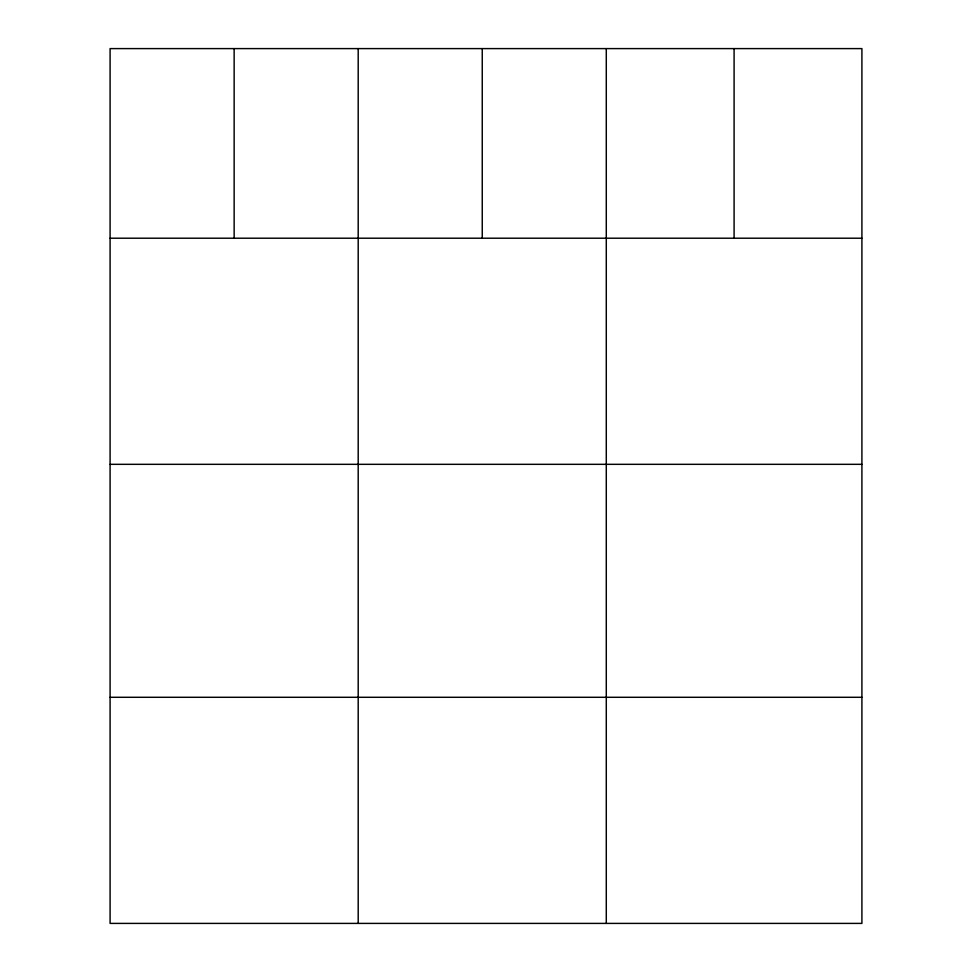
<?xml version="1.0" encoding="UTF-8"?>
<svg xmlns="http://www.w3.org/2000/svg" width="972" height="972" viewBox="0 0 972 972"><rect width="100%" height="100%" fill="white"/><g stroke="black" fill="none" stroke-linecap="round" stroke-linejoin="round"><path stroke-width="1.46" d="M861.909 238.213L861.909 923.4L110.091 923.4L110.091 48.6L861.909 48.6L861.909 238.213L110.091 238.213M110.091 464.324L861.909 464.324M110.091 697.288L861.909 697.288M734.091 48.6L734.091 238.213M606.285 48.6L606.285 923.4M482.246 48.6L482.246 238.213M358.194 48.6L358.194 923.4M234.143 48.6L234.143 238.213"/></g></svg>
